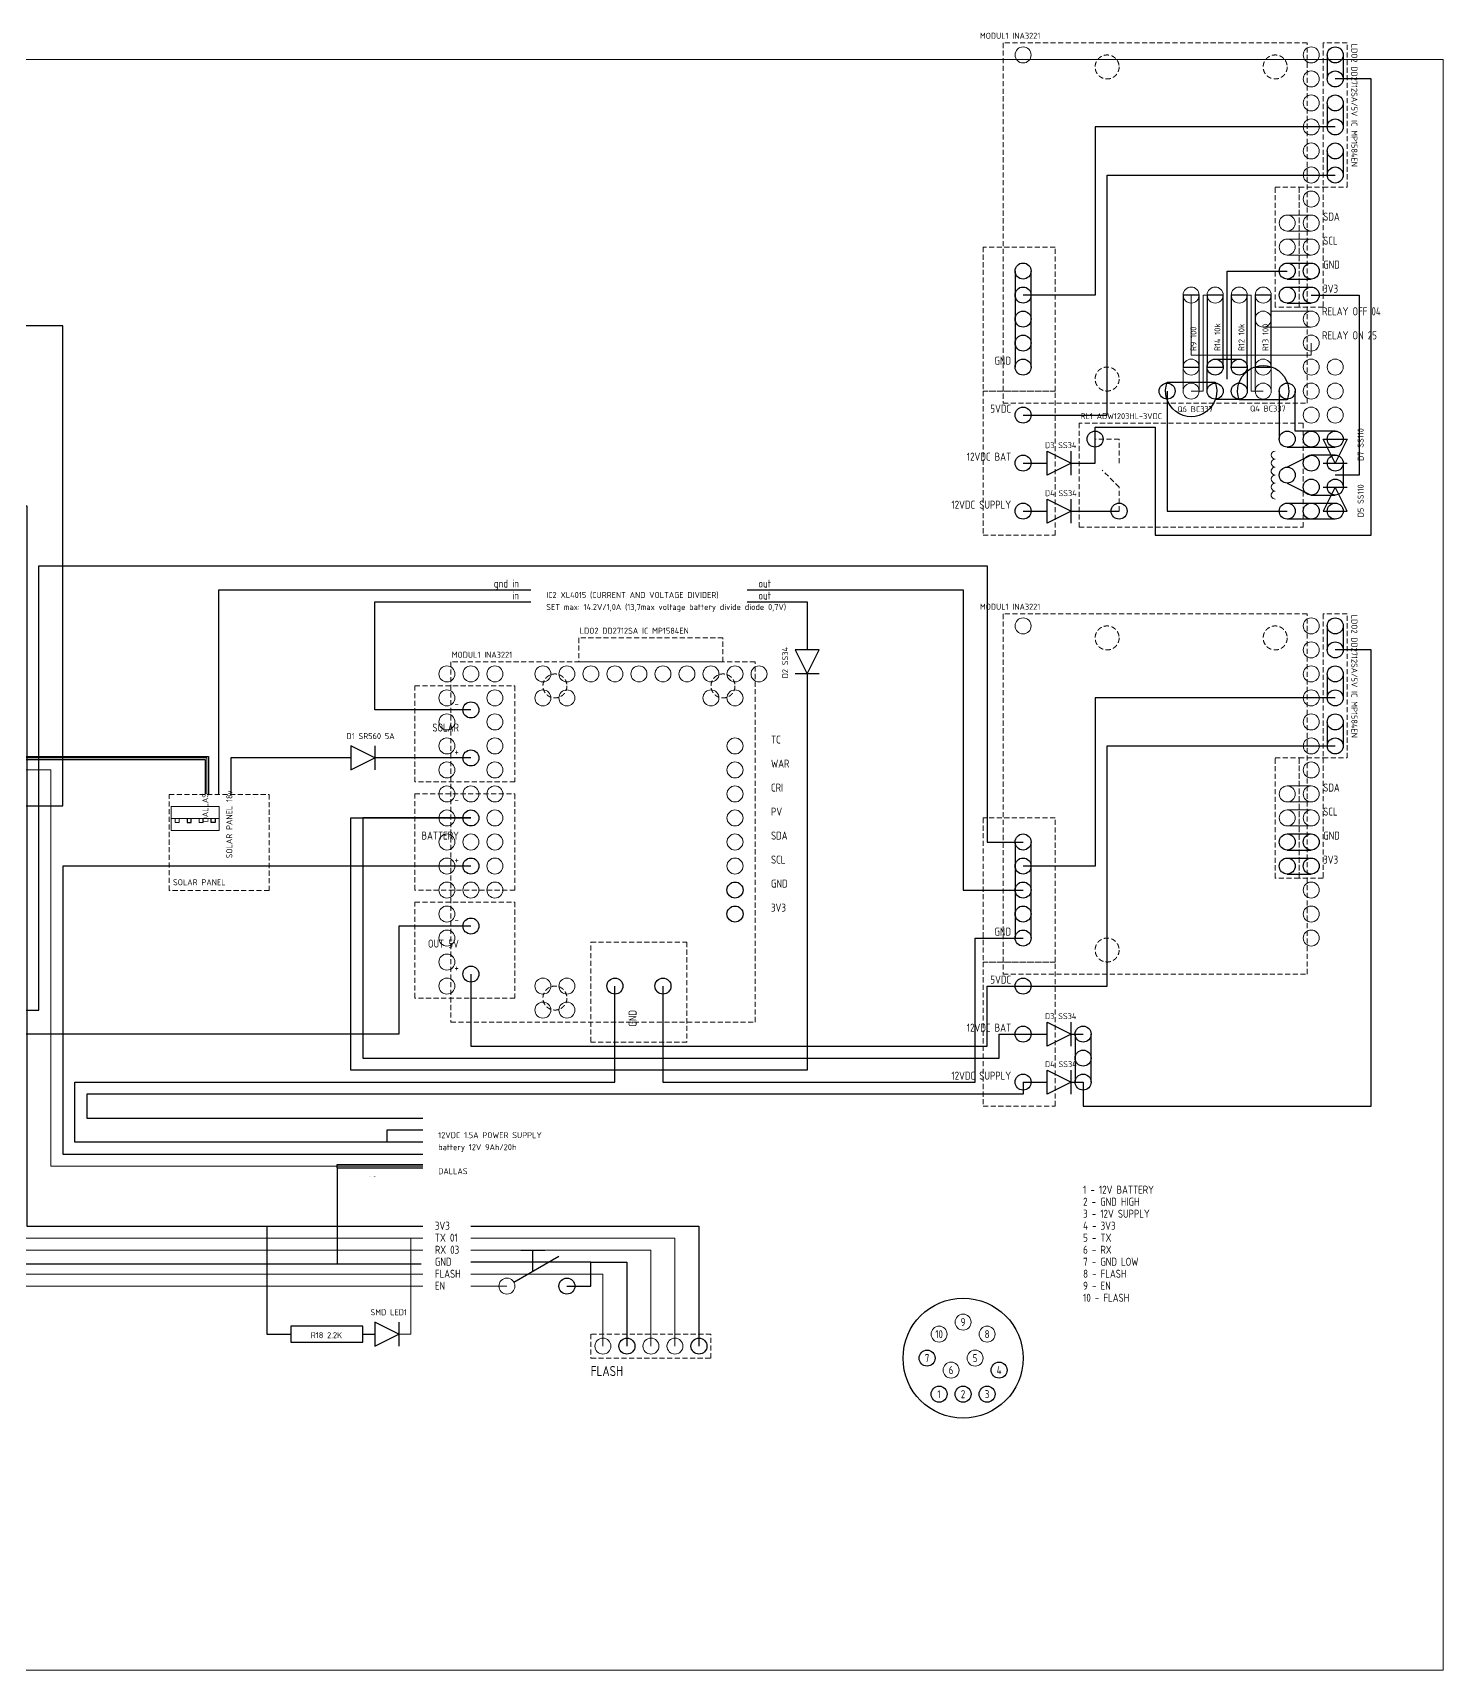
# Model space of a CAD drawing. Header units: millimetres. Extents: x -112500 to 1195770, y -1687628 to -92707.
# Drawn here: x 63750 to 240000, y -300000 to -95374 of the extents above; entities that cross this region are included whole.
import ezdxf
from ezdxf.enums import TextEntityAlignment as Align

# ---------------------------------------------------------------- set-up
doc = ezdxf.new("R2010")
doc.units = ezdxf.units.MM
doc.header["$LTSCALE"] = 10
doc.linetypes.add('HIDDEN', pattern=[9.525, 6.35, -3.175])
doc.layers.get('0').update_dxf_attribs({"color": 247, "lineweight": 13})
for name, color, linetype, lineweight in [('01_Popis', 7, 'Continuous', 13), ('01_Popis-čísla miestností', 210, 'Continuous', 13), ('01_Styk so vzduchom', 12, 'Continuous', 30)]:
    doc.layers.add(name, color=color, linetype=linetype, lineweight=lineweight)
doc.styles.get("Standard").update_dxf_attribs({"font": 'isocp.shx', "width": 0.9, "height": 2.5})

# ---------------------------------------------------------------- blocks, each defined once
blk = doc.blocks.new('A$Cc3e0512e')
at = {"color": 6, "flags": 128}
blk.add_lwpolyline([(-3000, -1114), (3000, -1114)], dxfattribs=at)
at = {"color": 6}
blk.add_arc((0, 0), 3200, 339.63587, 200.36413, dxfattribs=at)

msp = doc.modelspace()

# ---------------------------------------------------------------- linework, layer by layer
at = {"color": 251, "linetype": 'HIDDEN', "ltscale": 10}
for points in [[(185000, -141650), (223000, -141650), (223000, -96650), (185000, -96650)], [(219000, -129650), (219000, -114650), (222000, -114650), (222000, -129650)], [(222000, -129650), (222000, -114650), (225000, -114650), (225000, -129650)], [(182500, -140150), (191500, -140150), (191500, -122150), (182500, -122150)], [(182500, -158150), (191500, -158150), (191500, -140150), (182500, -140150)], [(194500, -157150), (222500, -157150), (222500, -144150), (194500, -144150)], [(185000, -213000), (223000, -213000), (223000, -168000), (185000, -168000)], [(116000, -219000), (154000, -219000), (154000, -174000), (116000, -174000)], [(111500, -177000), (124000, -177000), (124000, -189000), (111500, -189000)], [(219000, -201000), (219000, -186000), (222000, -186000), (222000, -201000)], [(222000, -201000), (222000, -186000), (225000, -186000), (225000, -201000)], [(80792, -190550), (93292, -190550), (93292, -202550), (80792, -202550)], [(111500, -190500), (124000, -190500), (124000, -202500), (111500, -202500)], [(182500, -211500), (191500, -211500), (191500, -193500), (182500, -193500)], [(111500, -204000), (124000, -204000), (124000, -216000), (111500, -216000)], [(133500, -221500), (133500, -209000), (145500, -209000), (145500, -221500)], [(182500, -229500), (191500, -229500), (191500, -211500), (182500, -211500)], [(148500, -258000), (133500, -258000), (133500, -261000), (148500, -261000)]]:
    msp.add_lwpolyline(points, close=True, dxfattribs=at)
for points in [[(228000, -96650), (225000, -96650), (225000, -114650), (228000, -114650), (228000, -96650)], [(199500, -149150), (199500, -146150), (196500, -146150)], [(199500, -155150), (199500, -152150), (197379, -150029)], [(228000, -168000), (225000, -168000), (225000, -186000), (228000, -186000), (228000, -168000)], [(132000, -171000), (132000, -174000), (150000, -174000), (150000, -171000), (132000, -171000)]]:
    msp.add_lwpolyline(points, dxfattribs=at)
at = {"color": 91, "flags": 128}
for points in [[(220500, -118150), (223500, -118150)], [(220500, -120150), (223500, -120150)], [(220500, -189500), (223500, -189500)], [(220500, -191500), (223500, -191500)]]:
    msp.add_lwpolyline(points, dxfattribs=at)
at = {"color": 84, "flags": 128}
for points in [[(220500, -121150), (223500, -121150)], [(220500, -123150), (223500, -123150)], [(220500, -192500), (223500, -192500)], [(220500, -194500), (223500, -194500)]]:
    msp.add_lwpolyline(points, dxfattribs=at)
at = {"color": 175, "flags": 128}
for points in [[(214500, -128150), (216000, -128150), (216000, -140150), (217500, -140150)], [(216500, -128150), (216500, -131150)], [(223500, -130150), (218500, -130150), (218500, -128150)], [(217500, -132150), (223500, -132150)], [(216500, -140150), (216500, -137150)], [(218500, -137150), (218500, -140150)]]:
    msp.add_lwpolyline(points, dxfattribs=at)
at = {"color": 30, "flags": 128}
for points in [[(36000, -157500), (61500, -157500), (61500, -246000), (112500, -246000)], [(109500, -258000), (111000, -258000), (111000, -246000)], [(118500, -246000), (144000, -246000), (144000, -259500)]]:
    msp.add_lwpolyline(points, dxfattribs=at)
at = {"color": 40, "flags": 128}
for points in [[(36000, -160500), (60000, -160500), (60000, -247500), (112500, -247500)], [(118500, -247500), (141000, -247500), (141000, -259500)]]:
    msp.add_lwpolyline(points, dxfattribs=at)
at = {"color": 9, "flags": 128}
for points in [[(55500, -166500), (55500, -252000), (112500, -252000)], [(118500, -252000), (123000, -252000)]]:
    msp.add_lwpolyline(points, dxfattribs=at)
at = {"color": 197, "flags": 128}
for points in [[(30000, -175500), (31500, -175500), (31500, -180000), (36000, -180000), (36000, -169500), (57000, -169500), (57000, -250500), (112500, -250500)], [(118500, -250500), (135000, -250500), (135000, -259500)]]:
    msp.add_lwpolyline(points, dxfattribs=at)
at = {"color": 31, "flags": 128}
for points in [[(9000, -199500), (9000, -186000), (85500, -186000), (85500, -190500)], [(13500, -199500), (13500, -187500), (66000, -187500), (66000, -237000), (112500, -237000)], [(84542, -193550), (84542, -194050), (85042, -194050), (85042, -193550)]]:
    msp.add_lwpolyline(points, dxfattribs=at)
at = {"flags": 128}
for points in [[(81042, -195050), (87042, -195050), (87042, -192050), (81042, -192050), (81042, -195050)], [(82042, -193550), (82042, -194050), (81542, -194050), (81542, -193550)]]:
    msp.add_lwpolyline(points, dxfattribs=at)
msp.add_lwpolyline([(87042, -192050), (81042, -192050), (81042, -193550), (87042, -193550)], close=True)
for centre in [(187500, -98150), (223500, -98150), (226500, -98150), (223500, -101150), (226500, -101150), (223500, -104150), (226500, -104150), (223500, -107150), (226500, -107150), (223500, -110150), (226500, -110150), (223500, -113150), (226500, -113150), (223500, -116150), (223500, -116150), (223500, -119150), (223500, -122150), (223500, -125150), (223500, -128150), (223500, -137150), (226500, -137150), (223500, -140150), (226500, -140150), (223500, -143150), (226500, -143150), (187500, -169500), (223500, -169500), (226500, -169500), (223500, -172500), (226500, -172500), (115500, -175500), (118500, -175500), (121500, -175500), (127500, -175500), (130500, -175500), (133500, -175500), (136500, -175500), (139500, -175500), (142500, -175500), (145500, -175500), (148500, -175500), (151500, -175500), (154500, -175500), (223500, -175500), (226500, -175500), (115500, -178500), (121500, -178500), (127500, -178500), (130500, -178500), (148500, -178500), (151500, -178500), (223500, -178500), (226500, -178500), (115500, -181500), (121500, -181500), (223500, -181500), (226500, -181500), (115500, -184500), (121500, -184500), (223500, -184500), (226500, -184500), (115500, -187500), (121500, -187500), (223500, -187500), (223500, -187500), (115500, -190500), (118500, -190500), (121500, -190500), (223500, -190500), (115500, -193500), (121500, -193500), (223500, -193500), (115500, -196500), (118500, -196500), (121500, -196500), (223500, -196500), (115500, -199500), (121500, -199500), (223500, -199500), (115500, -202500), (118500, -202500), (121500, -202500), (115500, -205500), (115500, -208500), (223500, -208500), (115500, -211500), (115500, -214500), (127500, -214500), (130500, -214500), (136500, -214500), (142500, -214500), (127500, -217500), (130500, -217500)]:
    msp.add_circle(centre, 1000)
at = {"color": 251, "linetype": 'HIDDEN', "ltscale": 10}
for centre in [(198000, -99650), (219000, -99650), (198000, -138650), (198000, -171000), (219000, -171000), (129000, -177000), (150000, -177000), (198000, -210000), (129000, -216000)]:
    msp.add_circle(centre, 1500, dxfattribs=at)
at = {"color": 91}
for centre in [(220500, -119150), (223500, -119150), (220500, -190500), (223500, -190500), (151500, -196500)]:
    msp.add_circle(centre, 1000, dxfattribs=at)
at = {"color": 84}
for centre in [(220500, -122150), (223500, -122150), (220500, -193500), (223500, -193500), (151500, -199500)]:
    msp.add_circle(centre, 1000, dxfattribs=at)
at = {"color": 175}
for centre in [(214500, -128150), (217500, -128150), (217500, -131150), (223500, -131150), (217500, -137150), (217500, -140150), (223500, -202500)]:
    msp.add_circle(centre, 1000, dxfattribs=at)
at = {"color": 9}
for centre in [(123000, -252000), (180000, -256500)]:
    msp.add_circle(centre, 1000, dxfattribs=at)
at = {"color": 31}
msp.add_circle((177000, -258000), 1000, dxfattribs=at)
at = {"color": 197}
for centre in [(183000, -258000), (135000, -259500)]:
    msp.add_circle(centre, 1000, dxfattribs=at)
at = {"color": 40}
for centre in [(141000, -259500), (178500, -262500)]:
    msp.add_circle(centre, 1000, dxfattribs=at)
at = {"color": 30}
for centre in [(144000, -259500), (181500, -261000)]:
    msp.add_circle(centre, 1000, dxfattribs=at)
for centre, start, end in [((219000, -148150), 90, 270), ((219000, -149150), 90, 270), ((218997, -150150), 89.66714, 270.33286), ((219000, -151150), 90, 270), ((218997, -153150), 89.66714, 270.33286), ((219000, -152150), 90, 270)]:
    msp.add_arc(centre, 500, start, end)
at = {"layer": '01_Popis', "color": 211, "flags": 128}
for points in [[(211500, -128150), (210000, -128150), (210000, -140150), (208500, -140150)], [(208500, -128150), (208500, -135650), (223500, -135650), (223500, -134150), (223500, -134150)], [(207500, -140150), (207500, -137110)], [(209500, -140150), (209500, -137110)]]:
    msp.add_lwpolyline(points, dxfattribs=at)
at = {"layer": '01_Popis', "color": 211}
for centre in [(208500, -128150), (211500, -128150), (223500, -134150), (208500, -137150), (208500, -140150), (223500, -205500)]:
    msp.add_circle(centre, 1000, dxfattribs=at)
at = {"layer": '01_Popis', "color": 210}
for centre in [(151500, -184500), (151500, -187500), (151500, -190500), (151500, -193500)]:
    msp.add_circle(centre, 1000, dxfattribs=at)
at = {"layer": '01_Popis-čísla miestností'}
msp.add_lwpolyline([(-112500, -98713), (240000, -98713), (240000, -300000), (-112500, -300000)], close=True, dxfattribs=at)
at = {"layer": '01_Styk so vzduchom', "color": 34, "flags": 128}
for points in [[(225500, -98150), (225500, -101150)], [(227500, -98150), (227500, -101150)], [(196500, -146150), (196500, -144650), (204000, -144650), (204000, -158150), (231000, -158150), (231000, -101150), (226500, -101150)], [(193500, -149150), (196500, -149150), (196500, -146150)], [(187500, -149150), (190500, -149150)], [(153000, -166500), (160500, -166500), (160500, -172500)], [(225500, -169500), (225500, -172500)], [(227500, -169500), (227500, -172500)], [(195000, -226500), (195000, -229500), (231000, -229500), (231000, -172500), (226500, -172500)], [(160500, -175500), (160500, -225000), (103500, -225000), (103500, -193500), (118500, -193500)], [(118500, -193500), (105000, -193500), (105000, -223500), (184500, -223500), (184500, -220500), (187500, -220500)], [(118500, -199500), (67500, -199500), (67500, -235500), (112500, -235500)], [(187500, -220500), (190500, -220500)], [(193500, -220500), (195000, -220500)], [(194000, -220500), (194000, -226500)], [(196000, -226500), (196000, -220500)], [(193500, -226500), (195000, -226500)]]:
    msp.add_lwpolyline(points, dxfattribs=at)
at = {"layer": '01_Styk so vzduchom', "color": 251, "flags": 128}
for points in [[(225500, -104150), (225500, -107150)], [(227500, -104150), (227500, -107150)], [(226500, -107150), (196500, -107150), (196500, -128150), (187500, -128150)], [(220500, -124150), (223500, -124150)], [(186500, -125150), (186500, -137150)], [(188500, -137150), (188500, -125150)], [(213000, -138650), (213000, -125150), (220500, -125150)], [(220500, -126150), (223500, -126150)], [(211500, -136150), (214500, -136150)], [(210500, -140150), (210500, -137150)], [(215500, -137150), (215500, -140150)], [(205500, -140150), (205500, -155150), (220500, -155150)], [(211500, -141150), (214500, -141150)], [(219500, -140150), (219500, -146150)], [(226500, -145150), (221500, -145150), (221500, -140150)], [(220500, -147150), (226500, -147150)], [(220500, -154150), (226500, -154150)], [(226500, -156150), (220500, -156150)], [(36000, -217500), (64500, -217500), (64500, -162000), (183000, -162000), (183000, -196500), (187500, -196500)], [(36000, -163500), (58500, -163500), (58500, -249200), (112300, -249200)], [(87000, -190500), (87000, -165000), (126000, -165000)], [(153000, -165000), (180000, -165000), (180000, -202500), (187500, -202500)], [(225500, -175500), (225500, -178500)], [(227500, -175500), (227500, -178500)], [(226500, -178500), (196500, -178500), (196500, -199500), (187500, -199500)], [(8800, -193500), (8800, -185800), (85700, -185800), (85700, -190500)], [(83042, -193550), (83042, -194050), (83542, -194050), (83542, -193550)], [(220500, -195500), (223500, -195500)], [(186500, -196500), (186500, -208500)], [(188500, -208500), (188500, -196500)], [(220500, -197500), (223500, -197500)], [(142500, -214500), (142500, -226500), (181500, -226500), (181500, -208500), (187500, -208500)], [(112500, -234000), (69000, -234000), (69000, -226500), (136500, -226500), (136500, -214500)], [(112500, -232500), (108000, -232500), (108000, -234000)], [(101800, -237200), (101800, -249200)], [(101800, -237200), (112500, -237200)], [(130500, -252000), (133500, -252000), (133500, -249000), (118500, -249000)], [(133500, -249000), (138000, -249000), (138000, -259500)]]:
    msp.add_lwpolyline(points, dxfattribs=at)
at = {"layer": '01_Styk so vzduchom', "color": 30, "flags": 128}
for points in [[(225500, -110150), (225500, -113150)], [(227500, -110150), (227500, -113150)], [(187500, -143150), (198000, -143150), (198000, -113150), (226500, -113150)], [(225500, -181500), (225500, -184500)], [(227500, -181500), (227500, -184500)], [(187500, -214500), (198000, -214500), (198000, -184500), (226500, -184500)], [(118500, -207000), (109500, -207000), (109500, -220500), (36000, -220500)], [(118500, -213000), (118500, -222000), (183000, -222000), (183000, -214500), (187500, -214500)]]:
    msp.add_lwpolyline(points, dxfattribs=at)
at = {"layer": '01_Styk so vzduchom', "color": 6}
for points in [[(207500, -137150), (209500, -137150), (209500, -128150), (207500, -128150)], [(210500, -137150), (212500, -137150), (212500, -128150), (210500, -128150)], [(213500, -137150), (215500, -137150), (215500, -128150), (213500, -128150)], [(216500, -137150), (218500, -137150), (218500, -128150), (216500, -128150)], [(96000, -257000), (96000, -259000), (105000, -259000), (105000, -257000)]]:
    msp.add_lwpolyline(points, close=True, dxfattribs=at)
at = {"layer": '01_Styk so vzduchom', "color": 1, "flags": 128}
for points in [[(220500, -127150), (223500, -127150)], [(223500, -128150), (229500, -128150), (229500, -150650), (226500, -150650)], [(220500, -129150), (223500, -129150)], [(226500, -148150), (223500, -148150), (220500, -149650)], [(227500, -149150), (227500, -152150)], [(220500, -151650), (223500, -153150), (226500, -153150)], [(36000, -154500), (63000, -154500), (63000, -244500), (112500, -244500)], [(9200, -196500), (9200, -186200), (85300, -186200), (85300, -190500)], [(86542, -193550), (86542, -194050), (86042, -194050), (86042, -193550)], [(220500, -198500), (223500, -198500)], [(220500, -200500), (223500, -200500)], [(101800, -237200), (101800, -236800), (112500, -236800)], [(93000, -244500), (93000, -258000), (96000, -258000)], [(118500, -244500), (147000, -244500), (147000, -259500)], [(105000, -258000), (106500, -258000)]]:
    msp.add_lwpolyline(points, dxfattribs=at)
at = {"layer": '01_Styk so vzduchom', "color": 31, "flags": 128}
msp.add_lwpolyline([(15000, -193500), (15000, -192000), (67500, -192000), (67500, -132000), (-40500, -132000), (-40500, -166500), (-15000, -166500)], dxfattribs=at)
at = {"layer": '01_Styk so vzduchom', "color": 6}
for points in [[(225000, -146150), (228000, -146150), (226500, -149150), (225000, -146150)], [(190500, -150650), (190500, -147650), (193500, -149150), (190500, -150650)], [(193500, -150650), (193500, -147650)], [(225000, -149150), (228000, -149150)], [(225000, -155150), (228000, -155150), (226500, -152150), (225000, -155150)], [(225000, -152150), (228000, -152150)], [(190500, -156650), (190500, -153650), (193500, -155150), (190500, -156650)], [(193500, -156650), (193500, -153650)], [(162000, -172500), (159000, -172500), (160500, -175500), (162000, -172500)], [(162000, -175500), (159000, -175500)], [(103500, -184500), (103500, -187500), (106500, -186000), (103500, -184500)], [(106500, -184500), (106500, -187500)], [(190500, -222000), (190500, -219000), (193500, -220500), (190500, -222000)], [(193500, -222000), (193500, -219000)], [(190500, -228000), (190500, -225000), (193500, -226500), (190500, -228000)], [(193500, -228000), (193500, -225000)], [(124748, -247500), (127748, -247500)], [(126248, -250125), (126248, -247500)], [(123866, -251500), (129495, -248250)], [(106500, -256500), (106500, -259500), (109500, -258000), (106500, -256500)], [(109500, -256500), (109500, -259500)]]:
    msp.add_lwpolyline(points, dxfattribs=at)
at = {"layer": '01_Styk so vzduchom', "color": 32, "flags": 128}
for points in [[(187500, -155150), (190500, -155150)], [(193500, -155150), (199500, -155150)], [(187500, -226500), (187500, -226500), (187500, -228000), (70500, -228000), (70500, -231000), (112500, -231000)], [(187500, -226500), (190500, -226500)]]:
    msp.add_lwpolyline(points, dxfattribs=at)
at = {"layer": '01_Styk so vzduchom', "color": 40, "flags": 128}
for points in [[(118500, -180000), (106500, -180000), (106500, -166500), (126000, -166500)], [(103500, -186000), (88500, -186000), (88500, -190500)], [(118500, -186000), (106500, -186000)]]:
    msp.add_lwpolyline(points, dxfattribs=at)
at = {"layer": '01_Styk so vzduchom', "color": 34}
for centre in [(226500, -98150), (226500, -101150), (196500, -146150), (187500, -149150), (226500, -169500), (226500, -172500), (118500, -193500), (118500, -199500), (187500, -220500), (195000, -220500), (195000, -223500), (195000, -226500), (177000, -265500)]:
    msp.add_circle(centre, 1000, dxfattribs=at)
at = {"layer": '01_Styk so vzduchom', "color": 251}
for centre in [(226500, -104150), (226500, -107150), (187500, -125150), (220500, -125150), (223500, -125150), (187500, -128150), (187500, -131150), (187500, -134150), (187500, -137150), (211500, -137150), (214500, -137150), (205500, -140150), (211500, -140150), (214500, -140150), (220500, -140150), (220500, -146150), (223500, -146150), (226500, -146150), (220500, -155150), (223500, -155150), (226500, -155150), (226500, -175500), (226500, -178500), (187500, -196500), (220500, -196500), (223500, -196500), (187500, -199500), (151500, -202500), (187500, -202500), (187500, -205500), (187500, -208500), (136500, -214500), (142500, -214500), (130500, -252000), (138000, -259500), (175500, -261000), (180000, -265500)]:
    msp.add_circle(centre, 1000, dxfattribs=at)
at = {"layer": '01_Styk so vzduchom', "color": 30}
for centre in [(226500, -110150), (226500, -113150), (187500, -143150), (226500, -181500), (226500, -184500), (118500, -207000), (118500, -213000), (187500, -214500)]:
    msp.add_circle(centre, 1000, dxfattribs=at)
at = {"layer": '01_Styk so vzduchom', "color": 1}
for centre in [(220500, -128150), (223500, -128150), (223500, -149150), (226500, -149150), (220500, -150650), (223500, -152150), (226500, -152150), (220500, -199500), (223500, -199500), (151500, -205500), (147000, -259500), (184500, -262500)]:
    msp.add_circle(centre, 1000, dxfattribs=at)
at = {"layer": '01_Styk so vzduchom', "color": 32}
for centre in [(187500, -155150), (199500, -155150), (187500, -226500), (183000, -265500)]:
    msp.add_circle(centre, 1000, dxfattribs=at)
at = {"layer": '01_Styk so vzduchom', "color": 40}
for centre in [(118500, -180000), (118500, -186000)]:
    msp.add_circle(centre, 1000, dxfattribs=at)
at = {"layer": '01_Styk so vzduchom', "color": 120}
msp.add_circle((180000, -261000), 7500, dxfattribs=at)

# ---------------------------------------------------------------- block references
at = {"layer": '01_Styk so vzduchom', "color": 6, "xscale": -1}
msp.add_blockref('A$Cc3e0512e', (217500, -140150), dxfattribs=at)
at = {"layer": '01_Styk so vzduchom', "color": 6, "xscale": -1, "rotation": 180}
msp.add_blockref('A$Cc3e0512e', (208500, -140150), dxfattribs=at)

# ---------------------------------------------------------------- texts
at = {"color": 251, "linetype": 'HIDDEN', "ltscale": 10, "width": 0.9}
for s, height, p in [('MODUL1 INA3221', 750, (182101, -96126)), ('RL1 ADW1203HL-3VDC', 750, (194679, -143658)), ('MODUL1 INA3221', 750, (182101, -167476)), ('LDO2 DD2712SA IC MP1584EN', 750, (132101, -170476)), ('MODUL1 INA3221', 750, (116101, -173476)), ('SOLAR PANEL', 750, (81275, -201909)), ('FLASH', 1250, (133477, -263232))]:
    msp.add_text(s, height=height, dxfattribs=at).set_placement(p)
for p in [(228524, -96751), (228524, -168101)]:
    msp.add_text('LDO2 DD2712SA/5V IC MP1584EN', height=750, rotation=270, dxfattribs=at).set_placement(p)
at = {"color": 91, "width": 0.9}
for p in [(225000, -119150), (225000, -190500), (156000, -196500)]:
    msp.add_text('SDA', height=1000, dxfattribs=at).set_placement(p, align=Align.BOTTOM_LEFT)
at = {"color": 84, "width": 0.9}
for p in [(225000, -122150), (225000, -193500), (156000, -199500)]:
    msp.add_text('SCL', height=1000, dxfattribs=at).set_placement(p, align=Align.BOTTOM_LEFT)
at = {"color": 175, "width": 0.9}
msp.add_text('RELAY OFF 04', height=1000, dxfattribs=at).set_placement((224862, -130988), align=Align.BOTTOM_LEFT)
at = {"color": 197, "width": 0.9}
for s, p in [('FLASH', (114000, -251250)), ('8 - FLASH', (195000, -251250))]:
    msp.add_text(s, height=1000, dxfattribs=at).set_placement(p, align=Align.BOTTOM_LEFT)
at = {"color": 9, "width": 0.9}
for s, p in [('EN', (114000, -252750)), ('9 - EN', (195000, -252750))]:
    msp.add_text(s, height=1000, dxfattribs=at).set_placement(p, align=Align.BOTTOM_LEFT)
at = {"color": 31, "width": 0.9}
msp.add_text('10 - FLASH', height=1000, dxfattribs=at).set_placement((195000, -254250), align=Align.BOTTOM_LEFT)
msp.add_text('10', height=1000, dxfattribs=at).set_placement((177000, -258000), align=Align.MIDDLE_CENTER)
at = {"color": 9, "width": 0.9}
msp.add_text('9', height=1000, dxfattribs=at).set_placement((180000, -256500), align=Align.MIDDLE_CENTER)
at = {"color": 197, "width": 0.9}
msp.add_text('8', height=1000, dxfattribs=at).set_placement((183000, -258000), align=Align.MIDDLE_CENTER)
at = {"color": 30, "width": 0.9}
msp.add_text('5', height=1000, dxfattribs=at).set_placement((181500, -261000), align=Align.MIDDLE_CENTER)
at = {"color": 40, "width": 0.9}
msp.add_text('6', height=1000, dxfattribs=at).set_placement((178500, -262500), align=Align.MIDDLE_CENTER)
at = {"layer": '01_Popis', "color": 211, "width": 0.9}
msp.add_text('RELAY ON 25', height=1000, dxfattribs=at).set_placement((224862, -133988), align=Align.BOTTOM_LEFT)
at = {"layer": '01_Popis', "color": 210, "width": 0.9}
for s, p in [('TC', (156000, -184500)), ('WAR', (156000, -187500)), ('CRI', (156000, -190500)), ('PV', (156000, -193500))]:
    msp.add_text(s, height=1000, dxfattribs=at).set_placement(p, align=Align.BOTTOM_LEFT)
at = {"layer": '01_Styk so vzduchom', "color": 251, "width": 0.9}
for s, p in [('GND', (225000, -125150)), ('GND', (225000, -196500)), ('GND', (156000, -202500)), ('2 - GND HIGH', (195000, -242250)), ('GND', (114000, -249750)), ('7 - GND LOW', (195000, -249750))]:
    msp.add_text(s, height=1000, dxfattribs=at).set_placement(p, align=Align.BOTTOM_LEFT)
at = {"layer": '01_Styk so vzduchom', "color": 1, "width": 0.9}
for s, p in [('3V3', (225000, -128150)), ('3V3', (225000, -199500)), ('3V3', (156000, -205500)), ('3V3', (114000, -245250)), ('4 - 3V3', (195000, -245250))]:
    msp.add_text(s, height=1000, dxfattribs=at).set_placement(p, align=Align.BOTTOM_LEFT)
at = {"layer": '01_Styk so vzduchom', "color": 6, "width": 0.9}
for s, p in [('R9 100', (209162, -135150)), ('R14 10k', (212162, -135150)), ('R12 10k', (215162, -135150)), ('R13 100', (218162, -135150)), ('D7 SS110', (230049, -148883)), ('D5 SS110', (230049, -155927)), ('D2 SS34', (158138, -176045)), ('DALLAS', (85687, -194043)), ('SOLAR PANEL 18v', (88687, -198543))]:
    msp.add_text(s, height=750, rotation=90, dxfattribs=at).set_placement(p)
at = {"layer": '01_Styk so vzduchom', "color": 251, "width": 0.9}
for s, p in [('GND', (186000, -137150)), ('gnd in', (124500, -165000)), ('out', (156000, -165000)), ('GND', (186000, -208500))]:
    msp.add_text(s, height=1000, dxfattribs=at).set_placement(p, align=Align.BOTTOM_RIGHT)
at = {"layer": '01_Styk so vzduchom', "color": 30, "width": 0.9}
for s, p in [('5VDC', (186000, -143150)), ('-', (117000, -207000)), ('OUT 5V', (117000, -210000)), ('+', (117000, -213000)), ('5VDC', (186000, -214500))]:
    msp.add_text(s, height=1000, dxfattribs=at).set_placement(p, align=Align.BOTTOM_RIGHT)
at = {"layer": '01_Styk so vzduchom', "color": 6, "width": 0.9}
for s, p in [('Q6 BC337', (206780, -142783)), ('Q4 BC337', (215858, -142708)), ('D3 SS34', (190231, -147286)), ('D4 SS34', (190231, -153286)), ('IC2 XL4015 (CURRENT AND VOLTAGE DIVIDER)', (127915, -166010)), ('SET max: 14.2V/1,0A (13,7max voltage battery divide diode 0,7V)', (127915, -167510)), ('D1 SR560 5A', (102955, -183638)), ('D3 SS34', (190231, -218636)), ('D4 SS34', (190231, -224636)), ('12VDC 1.5A POWER SUPPLY', (114415, -233510)), ('battery 12V 9Ah/20h', (114415, -235010)), ('DALLAS', (114415, -238010)), ('SMD LED1', (105955, -255638)), ('R18 2.2K', (98494, -258507))]:
    msp.add_text(s, height=750, dxfattribs=at).set_placement(p)
at = {"layer": '01_Styk so vzduchom', "color": 34, "width": 0.9}
for s, p in [('12VDC BAT', (186000, -149150)), ('out', (156000, -166500)), ('-', (117000, -192000)), ('BATTERY', (117000, -196500)), ('+', (117000, -199500)), ('12VDC BAT', (186000, -220500))]:
    msp.add_text(s, height=1000, dxfattribs=at).set_placement(p, align=Align.BOTTOM_RIGHT)
at = {"layer": '01_Styk so vzduchom', "color": 32, "width": 0.9}
for p in [(186000, -155150), (186000, -226500)]:
    msp.add_text('12VDC SUPPLY', height=1000, dxfattribs=at).set_placement(p, align=Align.BOTTOM_RIGHT)
at = {"layer": '01_Styk so vzduchom', "color": 40, "width": 0.9}
for s, p in [('in', (124500, -166500)), ('-', (117000, -180000)), ('SOLAR', (117000, -183000)), ('+', (117000, -186000))]:
    msp.add_text(s, height=1000, dxfattribs=at).set_placement(p, align=Align.BOTTOM_RIGHT)
at = {"layer": '01_Styk so vzduchom', "color": 251, "width": 0.9}
msp.add_text('GND', height=1000, rotation=90, dxfattribs=at).set_placement((139500, -217500), align=Align.BOTTOM_RIGHT)
at = {"layer": '01_Styk so vzduchom', "color": 6, "width": 0.9}
msp.add_text('PARASITE POWER MODE', height=75, dxfattribs=at).set_placement((105797, -238375), align=Align.BOTTOM_LEFT)
at = {"layer": '01_Styk so vzduchom', "color": 34, "width": 0.9}
msp.add_text('1 - 12V BATTERY', height=1000, dxfattribs=at).set_placement((195000, -240750), align=Align.BOTTOM_LEFT)
at = {"layer": '01_Styk so vzduchom', "color": 32, "width": 0.9}
msp.add_text('3 - 12V SUPPLY', height=1000, dxfattribs=at).set_placement((195000, -243750), align=Align.BOTTOM_LEFT)
at = {"layer": '01_Styk so vzduchom', "color": 30, "width": 0.9}
for s, p in [('TX 01', (114000, -246750)), ('5 - TX', (195000, -246750))]:
    msp.add_text(s, height=1000, dxfattribs=at).set_placement(p, align=Align.BOTTOM_LEFT)
at = {"layer": '01_Styk so vzduchom', "color": 40, "width": 0.9}
for s, p in [('RX 03', (114000, -248250)), ('6 - RX', (195000, -248250))]:
    msp.add_text(s, height=1000, dxfattribs=at).set_placement(p, align=Align.BOTTOM_LEFT)
at = {"layer": '01_Styk so vzduchom', "color": 251, "width": 0.9}
for s, p in [('7', (175500, -261000)), ('2', (180000, -265500))]:
    msp.add_text(s, height=1000, dxfattribs=at).set_placement(p, align=Align.MIDDLE_CENTER)
at = {"layer": '01_Styk so vzduchom', "color": 1, "width": 0.9}
msp.add_text('4', height=1000, dxfattribs=at).set_placement((184500, -262500), align=Align.MIDDLE_CENTER)
at = {"layer": '01_Styk so vzduchom', "color": 34, "width": 0.9}
msp.add_text('1', height=1000, dxfattribs=at).set_placement((177000, -265500), align=Align.MIDDLE_CENTER)
at = {"layer": '01_Styk so vzduchom', "color": 32, "width": 0.9}
msp.add_text('3', height=1000, dxfattribs=at).set_placement((183000, -265500), align=Align.MIDDLE_CENTER)

doc.saveas('drawing.dxf')
